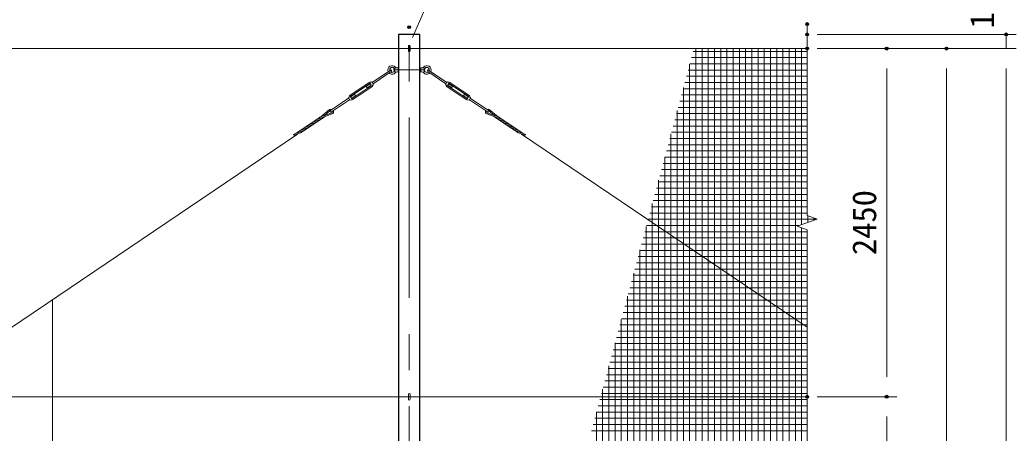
# Model space of a CAD drawing. Units: millimetres, scale not verified. Extents: x -14699 to 14701, y -10394 to 10396.
# Drawn here: x -4382 to 2627, y 2489 to 5396 of the extents above; entities that cross this region are included whole.
import ezdxf
from ezdxf.enums import TextEntityAlignment as Align

# ---------------------------------------------------------------- set-up
doc = ezdxf.new("R2010")
doc.units = ezdxf.units.MM
doc.header["$LTSCALE"] = 40
doc.header["$PDMODE"] = 32
doc.header["$PDSIZE"] = 20
doc.linetypes.add('USER1', pattern=[50.8, 31.75, -6.35, 6.35, -6.35])
for name, color, linetype, lineweight in [('0-1_D-STR1', 1, 'Continuous', 25), ('0-2_D-BMK', 2, 'USER1', 13), ('0-3_D-STR3', 3, 'Continuous', 13), ('0-5_D-STR-DIM', 7, 'Continuous', 13), ('0-8_D-STR-TXT', 7, 'Continuous', 13), ('0-9_D-STR2', 7, 'Continuous', 13)]:
    doc.layers.add(name, color=color, linetype=linetype, lineweight=lineweight)
doc.layers.add('0-7_Defpoints', color=8, linetype='Continuous')
doc.styles.add('ＭＳ ゴシック', font='')
doc.styles.get('ＭＳ ゴシック').set_extended_font_data('MS Gothic')

msp = doc.modelspace()

# ---------------------------------------------------------------- linework, layer by layer
at = {"layer": '0-1_D-STR1'}
msp.add_lwpolyline([(-1568.12, 5294.54), (-1718.12, 5294.54), (-1718.12, -2505.46), (-1568.12, -2505.46)], close=True, dxfattribs=at)
at = {"layer": '0-2_D-BMK'}
for p, q in [((-1643.12, -2656.46), (-1643.12, 5345.54)), ((-1755.62, 5044.54), (-1530.62, 5044.54))]:
    msp.add_line(p, q, dxfattribs=at)
at = {"layer": '0-3_D-STR3'}
for p, q in [((-10861.43, 5194.54), (1156.88, 5194.54)), ((-1649.12, 5211.54), (-1649.12, 5177.54)), ((-1637.12, 5211.54), (-1637.12, 5177.54)), ((-1743.9, 5058.04), (-1747.33, 5052.54)), ((-1747.33, 5052.54), (-1747.33, 5036.54)), ((-1720.9, 5059.54), (-1743.9, 5058.04)), ((-1743.9, 5058.04), (-1743.9, 5044.54)), ((-1720.9, 5059.54), (-1720.9, 5029.54)), ((-1720.9, 5052.54), (-1718.12, 5052.54)), ((-1568.12, 5052.54), (-1561.12, 5052.54)), ((-1561.12, 5059.54), (-1561.12, 5029.54)), ((-1538.12, 5058.04), (-1538.12, 5031.04)), ((-1534.68, 5052.54), (-1534.68, 5036.54)), ((-1775.79, 5043.06), (-1903.34, 4956.78)), ((-1769.06, 5033.12), (-1896.61, 4946.84)), ((-1743.9, 5031.04), (-1747.33, 5036.54)), ((-1743.9, 5031.04), (-1743.9, 5044.54)), ((-1720.9, 5029.54), (-1743.9, 5031.04)), ((-1720.9, 5036.54), (-1718.12, 5036.54)), ((-1568.12, 5036.54), (-1561.12, 5036.54)), ((-1561.12, 5029.54), (-1538.12, 5031.04)), ((-1538.12, 5031.04), (-1534.68, 5036.54)), ((-1512.95, 5033.12), (-1385.4, 4946.84)), ((-1506.23, 5043.06), (-1378.68, 4956.78)), ((-1925.8, 4956.07), (-2059.98, 4865.3)), ((-1921.04, 4949.03), (-2055.22, 4858.26)), ((-1910.39, 4933.29), (-2044.57, 4842.52)), ((-1905.63, 4926.25), (-2039.81, 4835.48)), ((-1917.42, 4947.25), (-1944.75, 4928.76)), ((-1909.85, 4936.07), (-1918.26, 4948.49)), ((-1905.58, 4960.09), (-1912.98, 4957.1)), ((-1894.37, 4943.52), (-1905.58, 4960.09)), ((-1894.37, 4943.52), (-1899.9, 4937.77)), ((-1387.64, 4943.52), (-1376.44, 4960.09)), ((-1387.64, 4943.52), (-1382.12, 4937.77)), ((-1376.44, 4960.09), (-1369.04, 4957.1)), ((-1376.39, 4926.25), (-1242.21, 4835.48)), ((-1372.16, 4936.07), (-1363.76, 4948.49)), ((-1371.63, 4933.29), (-1237.44, 4842.52)), ((-1364.6, 4947.25), (-1337.26, 4928.76)), ((-1360.98, 4949.03), (-1226.8, 4858.26)), ((-1356.22, 4956.07), (-1222.04, 4865.3)), ((-2068.99, 4844.71), (-2196.55, 4758.42)), ((-2047.35, 4843.05), (-2055.75, 4855.48)), ((-2027.58, 4872.73), (-2054.91, 4854.24)), ((-2020.86, 4862.79), (-2048.19, 4844.3)), ((-2020.86, 4862.79), (-2027.58, 4872.73)), ((-1261.16, 4862.79), (-1254.44, 4872.73)), ((-1261.16, 4862.79), (-1233.83, 4844.3)), ((-1254.44, 4872.73), (-1227.1, 4854.24)), ((-1234.67, 4843.05), (-1226.26, 4855.48)), ((-1213.02, 4844.71), (-1085.47, 4758.42)), ((-2062.27, 4834.77), (-2189.82, 4748.48)), ((-2060.03, 4831.46), (-2052.63, 4834.44)), ((-1221.99, 4831.46), (-1229.39, 4834.44)), ((-1219.75, 4834.77), (-1092.19, 4748.48)), ((-2439.49, 4598.35), (-2277.34, 4708.04)), ((-2402.51, 4604.09), (-2239.58, 4714.32)), ((-2184.59, 4734.49), (-2298.39, 4692.73)), ((-2188.01, 4741.76), (-2270.86, 4711.36)), ((-2202.69, 4765.59), (-2264.55, 4713.67)), ((-2198.02, 4759.06), (-2242.44, 4721.79)), ((-1097.43, 4734.49), (-983.62, 4692.73)), ((-1094.01, 4741.76), (-1011.15, 4711.36)), ((-1083.99, 4759.06), (-1039.58, 4721.79)), ((-1079.32, 4765.59), (-1017.46, 4713.67)), ((-879.51, 4604.09), (-1042.44, 4714.32)), ((-842.52, 4598.35), (-1004.68, 4708.04)), ((-2353.14, 4638.55), (-2408.52, 4618.23)), ((-2325.61, 4657.18), (-2380.99, 4636.86)), ((-2298.08, 4675.8), (-2353.46, 4655.48)), ((-2270.55, 4694.43), (-2325.93, 4674.11)), ((-1011.47, 4694.43), (-956.09, 4674.11)), ((-983.94, 4675.8), (-928.56, 4655.48)), ((-956.4, 4657.18), (-901.03, 4636.86)), ((-928.87, 4638.55), (-873.49, 4618.23)), ((-11289.04, -1399.82), (-2429.81, 4593.37)), ((-2380.67, 4619.93), (-2459.81, 4590.89)), ((-2408.21, 4601.3), (-2451.42, 4585.44)), ((-901.34, 4619.93), (-822.2, 4590.89)), ((-873.81, 4601.3), (-830.59, 4585.44)), ((-852.2, 4593.37), (1156.88, 3234.25)), ((-10861.43, 2744.54), (1156.88, 2744.54)), ((-1649.12, 2761.54), (-1649.12, 2727.54)), ((-1637.12, 2761.54), (-1637.12, 2727.54))]:
    msp.add_line(p, q, dxfattribs=at)
for points in [[(-1561.12, 5059.54), (-1538.12, 5058.04), (-1534.68, 5052.54)], [(-1910.69, 4937.31), (-1938.03, 4918.82), (-1944.75, 4928.76)], [(-1371.32, 4937.31), (-1343.99, 4918.82), (-1337.26, 4928.76)], [(-2060.03, 4831.46), (-2071.23, 4848.02), (-2065.71, 4853.78)], [(-1221.99, 4831.46), (-1210.78, 4848.02), (-1216.31, 4853.78)]]:
    msp.add_lwpolyline(points, dxfattribs=at)
for centre, radius, start, end in [((-1643.12, 5211.54), 6, 0, 180), ((-1643.12, 5177.54), 6, 180, 0), ((-1762.9, 5044.54), 30, 40.33299, 202.54106), ((-1762.9, 5044.54), 17.5, 27.20289, 194.02698), ((-1729.36, 5073.02), 14, 220.33299, 273.7314), ((-1552.66, 5073.02), 14, 266.2686, 319.66701), ((-1519.12, 5044.54), 30, 337.45894, 139.66701), ((-1519.12, 5044.54), 17.5, 345.97302, 152.79711), ((-1762.9, 5044.54), 30, 225.61498, 319.66701), ((-1772.42, 5038.09), 6, 304.07802, 124.07802), ((-1762.9, 5044.54), 17.5, 234.12907, 332.79711), ((-1729.36, 5016.06), 14, 86.2686, 139.66701), ((-1729.36, 5016.06), 14, 86.2686, 139.66701), ((-1552.66, 5016.06), 14, 40.33299, 93.7314), ((-1519.12, 5044.54), 30, 220.33299, 314.38502), ((-1519.12, 5044.54), 17.5, 207.20289, 305.87093), ((-1509.59, 5038.09), 6, 55.92198, 235.92198), ((-1919.92, 4947.37), 10.5, 67.95914, 124.07802), ((-1919.92, 4947.37), 2, 34.07802, 124.07802), ((-1914.47, 4960.81), 4, 247.95914, 291.97877), ((-1911.51, 4934.95), 2, 304.07802, 34.07802), ((-1911.51, 4934.95), 10.5, 304.07802, 0.19691), ((-1897.01, 4935), 4, 136.17728, 180.19691), ((-1385, 4935), 4, 359.80309, 43.82272), ((-1370.5, 4934.95), 10.5, 179.80309, 235.92198), ((-1370.5, 4934.95), 2, 145.92198, 235.92198), ((-1367.54, 4960.81), 4, 248.02123, 292.04086), ((-1362.1, 4947.37), 10.5, 55.92198, 112.04086), ((-1362.1, 4947.37), 2, 55.92198, 145.92198), ((-2068.6, 4856.55), 4, 316.17728, 0.19691), ((-2054.1, 4856.6), 10.5, 124.07802, 180.19691), ((-2054.1, 4856.6), 2, 124.07802, 214.07802), ((-2045.69, 4844.18), 2, 214.07802, 304.07802), ((-1236.32, 4844.18), 2, 235.92198, 325.92198), ((-1227.92, 4856.6), 2, 325.92198, 55.92198), ((-1227.92, 4856.6), 10.5, 359.80309, 55.92198), ((-1213.42, 4856.55), 4, 179.80309, 223.82272), ((-2193.29, 4750.25), 18, 62.58859, 121.25306), ((-2051.13, 4830.74), 4, 67.95914, 111.97877), ((-2045.69, 4844.18), 10.5, 247.95914, 304.07802), ((-1236.32, 4844.18), 10.5, 235.92198, 292.04086), ((-1230.88, 4830.74), 4, 68.02123, 112.04086), ((-1088.73, 4750.25), 18, 58.74694, 117.41141), ((-2260.53, 4683.19), 30, 110.15166, 124.07802), ((-2280.88, 4722.59), 30, 290.15157, 304.07802), ((-2193.19, 4753.45), 6, 124.07802, 304.07802), ((-2193.29, 4750.25), 10, 93.30237, 118.25258), ((-2193.29, 4750.25), 10, 301.8883, 14.15044), ((-2193.29, 4750.25), 18, 298.90231, 22.44483), ((-1088.73, 4750.25), 18, 157.55517, 241.09769), ((-1088.73, 4750.25), 10, 165.84956, 238.1117), ((-1088.83, 4753.45), 6, 235.92198, 55.92198), ((-1088.73, 4750.25), 10, 61.74742, 86.69763), ((-1001.13, 4722.59), 30, 235.92198, 249.84843), ((-1021.49, 4683.19), 30, 55.92198, 69.84834), ((-2370.65, 4608.69), 30, 110.15166, 124.07802), ((-2343.12, 4627.32), 30, 110.15166, 124.07802), ((-2363.48, 4666.72), 30, 290.15157, 304.07802), ((-2315.59, 4645.94), 30, 110.15166, 124.07802), ((-2335.95, 4685.34), 30, 290.15157, 304.07802), ((-2288.06, 4664.57), 30, 110.15166, 124.07802), ((-2308.41, 4703.97), 30, 290.15157, 304.07802), ((-973.6, 4703.97), 30, 235.92198, 249.84843), ((-993.96, 4664.57), 30, 55.92198, 69.84834), ((-946.07, 4685.34), 30, 235.92198, 249.84843), ((-966.42, 4645.94), 30, 55.92198, 69.84834), ((-918.54, 4666.72), 30, 235.92198, 249.84843), ((-938.89, 4627.32), 30, 55.92198, 69.84834), ((-911.36, 4608.69), 30, 55.92198, 69.84834), ((-2417.01, 4647.67), 71.11, 232.99215, 241.0563), ((-2398.19, 4590.07), 30, 110.15166, 124.07802), ((-2418.54, 4629.47), 30, 290.15157, 304.07802), ((-2391.01, 4648.09), 30, 290.15157, 304.07802), ((-891.01, 4648.09), 30, 235.92198, 249.84843), ((-863.47, 4629.47), 30, 235.92198, 249.84843), ((-883.83, 4590.07), 30, 55.92198, 69.84834), ((-865, 4647.67), 71.11, 298.9437, 307.00785), ((-1643.12, 2761.54), 6, 0, 180), ((-1643.12, 2727.54), 6, 180, 0)]:
    msp.add_arc(centre, radius, start, end, dxfattribs=at)
at = {"layer": '0-5_D-STR-DIM'}
for p, q in [((1156.88, 4020.84), (1156.88, 5366.94)), ((1226.88, 5294.54), (2626.88, 5294.54)), ((2556.88, 5194.54), (2556.88, 5294.54)), ((1226.88, 5194.54), (1786.88, 5194.54)), ((1226.88, 5194.54), (2206.88, 5194.54)), ((1226.88, 5194.54), (2626.88, 5194.54)), ((1226.88, 5194.54), (2626.88, 5194.54)), ((1716.88, 2884.54), (1716.88, 5054.54)), ((2136.88, -1565.46), (2136.88, 5054.54)), ((2556.88, 5054.54), (2556.88, -1665.46)), ((2556.88, 5054.54), (2556.88, 4914.54)), ((1086.41, 3943.89), (1227.36, 3995.19)), ((1227.36, 3995.19), (1156.88, 4020.84)), ((1156.88, 3918.23), (1086.41, 3943.89)), ((1156.88, 1570.84), (1156.88, 3918.23)), ((1226.88, 2744.54), (1786.88, 2744.54)), ((1226.88, 2744.54), (1786.88, 2744.54)), ((1716.88, 434.54), (1716.88, 2604.54))]:
    msp.add_line(p, q, dxfattribs=at)
at = {"layer": '0-7_Defpoints'}
for p in [(-1643.12, 5345.54), (1156.88, 5366.94), (1156.88, 5294.54), (2556.88, 5294.54), (1156.88, 5194.54), (1716.88, 5194.54), (2136.88, 5194.54), (1156.88, 2744.54), (1716.88, 2744.54)]:
    msp.add_point(p, dxfattribs=at)
at = {"layer": '0-8_D-STR-TXT'}
msp.add_line((-4153.62, 1548.27), (-4153.62, 2742.54), dxfattribs=at)
for points in [[(617.47, 5838.33), (-1373.84, 5838.33), (-1620.43, 5271.61)], [(-1816.76, 1548.27), (-4153.62, 1548.27), (-4153.62, 3425.23)]]:
    msp.add_lwpolyline(points, dxfattribs=at)
at = {"layer": '0-9_D-STR2'}
for p, q in [((373.81, -1705.46), (373.81, 5194.54)), ((417.56, -1705.46), (417.56, 5194.54)), ((461.31, -1705.46), (461.31, 5194.54)), ((505.06, -1705.46), (505.06, 5194.54)), ((548.81, -1705.46), (548.81, 5194.54)), ((592.56, -1705.46), (592.56, 5194.54)), ((636.31, -1705.46), (636.31, 5194.54)), ((680.06, -1705.46), (680.06, 5194.54)), ((723.81, -1705.46), (723.81, 5194.54)), ((767.56, -1705.46), (767.56, 5194.54)), ((811.31, -1705.46), (811.31, 5194.54)), ((855.06, -1705.46), (855.06, 5194.54)), ((898.81, -1705.46), (898.81, 5194.54)), ((942.56, -1705.46), (942.56, 5194.54)), ((986.31, -1705.46), (986.31, 5194.54)), ((1030.06, -1705.46), (1030.06, 5194.54)), ((1073.81, -1705.46), (1073.81, 5194.54)), ((1117.56, 3955.22), (1117.56, 5194.54)), ((342.5, 5130.77), (1156.88, 5130.77)), ((354.22, 5174.52), (1156.88, 5174.52)), ((330.06, -1705.46), (330.06, 5084.35)), ((330.77, 5087.02), (1156.88, 5087.02)), ((307.33, 4999.52), (1156.88, 4999.52)), ((319.05, 5043.27), (1156.88, 5043.27)), ((283.88, 4912.02), (1156.88, 4912.02)), ((286.31, -1705.46), (286.31, 4921.08)), ((295.6, 4955.77), (1156.88, 4955.77)), ((272.16, 4868.27), (1156.88, 4868.27)), ((248.71, 4780.77), (1156.88, 4780.77)), ((260.44, 4824.52), (1156.88, 4824.52)), ((236.99, 4737.02), (1156.88, 4737.02)), ((242.56, -1705.46), (242.56, 4757.8)), ((213.55, 4649.52), (1156.88, 4649.52)), ((225.27, 4693.27), (1156.88, 4693.27)), ((190.1, 4562.02), (1156.88, 4562.02)), ((198.81, -1705.46), (198.81, 4594.52)), ((201.82, 4605.77), (1156.88, 4605.77)), ((178.38, 4518.27), (1156.88, 4518.27)), ((154.93, 4430.77), (1156.88, 4430.77)), ((155.06, -1705.46), (155.06, 4431.24)), ((166.65, 4474.52), (1156.88, 4474.52)), ((143.21, 4387.02), (1156.88, 4387.02)), ((119.76, 4299.52), (1156.88, 4299.52)), ((131.49, 4343.27), (1156.88, 4343.27)), ((96.32, 4212.02), (1156.88, 4212.02)), ((108.04, 4255.77), (1156.88, 4255.77)), ((111.31, -1705.46), (111.31, 4267.97)), ((84.59, 4168.27), (1156.88, 4168.27)), ((61.15, 4080.77), (1156.88, 4080.77)), ((67.56, -1705.46), (67.56, 4104.69)), ((72.87, 4124.52), (1156.88, 4124.52)), ((49.43, 4037.02), (1156.88, 4037.02)), ((1161.31, 3971.15), (1161.31, 4019.23)), ((1205.06, 3987.07), (1205.06, 4003.31)), ((23.81, -1705.46), (23.81, 3941.41)), ((25.98, 3949.52), (1101.87, 3949.52)), ((37.7, 3993.27), (1222.07, 3993.27)), ((1117.56, 1505.22), (1117.56, 3932.55)), ((2.54, 3862.02), (1156.88, 3862.02)), ((14.26, 3905.77), (1156.88, 3905.77)), ((-9.19, 3818.27), (1156.88, 3818.27)), ((-32.63, 3730.77), (1156.88, 3730.77)), ((-20.91, 3774.52), (1156.88, 3774.52)), ((-19.94, -1705.46), (-19.94, 3778.14)), ((-44.36, 3687.02), (1156.88, 3687.02)), ((-67.8, 3599.52), (1156.88, 3599.52)), ((-63.69, -1705.46), (-63.69, 3614.86)), ((-56.08, 3643.27), (1156.88, 3643.27)), ((-91.25, 3512.02), (1156.88, 3512.02)), ((-79.52, 3555.77), (1156.88, 3555.77)), ((-107.44, -1705.46), (-107.44, 3451.58)), ((-102.97, 3468.27), (1156.88, 3468.27)), ((-126.42, 3380.77), (1156.88, 3380.77)), ((-114.69, 3424.52), (1156.88, 3424.52)), ((-138.14, 3337.02), (1156.88, 3337.02)), ((-161.58, 3249.52), (1156.88, 3249.52)), ((-151.19, -1705.46), (-151.19, 3288.3)), ((-149.86, 3293.27), (1156.88, 3293.27)), ((-185.03, 3162.02), (1156.88, 3162.02)), ((-173.31, 3205.77), (1156.88, 3205.77)), ((-196.75, 3118.27), (1156.88, 3118.27)), ((-194.94, -1705.46), (-194.94, 3125.03)), ((-220.2, 3030.77), (1156.88, 3030.77)), ((-208.47, 3074.52), (1156.88, 3074.52)), ((-238.69, -1705.46), (-238.69, 2961.75)), ((-231.92, 2987.02), (1156.88, 2987.02)), ((-255.37, 2899.52), (1156.88, 2899.52)), ((-243.64, 2943.27), (1156.88, 2943.27)), ((-278.81, 2812.02), (1156.88, 2812.02)), ((-267.09, 2855.77), (1156.88, 2855.77)), ((-290.53, 2768.27), (1156.88, 2768.27)), ((-282.44, -1705.46), (-282.44, 2798.47)), ((-313.98, 2680.77), (1156.88, 2680.77)), ((-302.26, 2724.52), (1156.88, 2724.52)), ((-326.19, -1705.46), (-326.19, 2635.19)), ((-325.7, 2637.02), (1156.88, 2637.02)), ((-349.15, 2549.52), (1156.88, 2549.52)), ((-337.43, 2593.27), (1156.88, 2593.27)), ((-360.87, 2505.77), (1156.88, 2505.77))]:
    msp.add_line(p, q, dxfattribs=at)

# ---------------------------------------------------------------- texts
at = {"layer": '0-5_D-STR-DIM', "style": 'ＭＳ ゴシック'}
for s, p in [('100', (2522.3, 5336.46)), ('2450', (1693.27, 3741.16))]:
    msp.add_text(s, height=168.3, rotation=90, dxfattribs=at).set_placement(p, align=Align.BOTTOM_LEFT)

doc.saveas('drawing.dxf')
